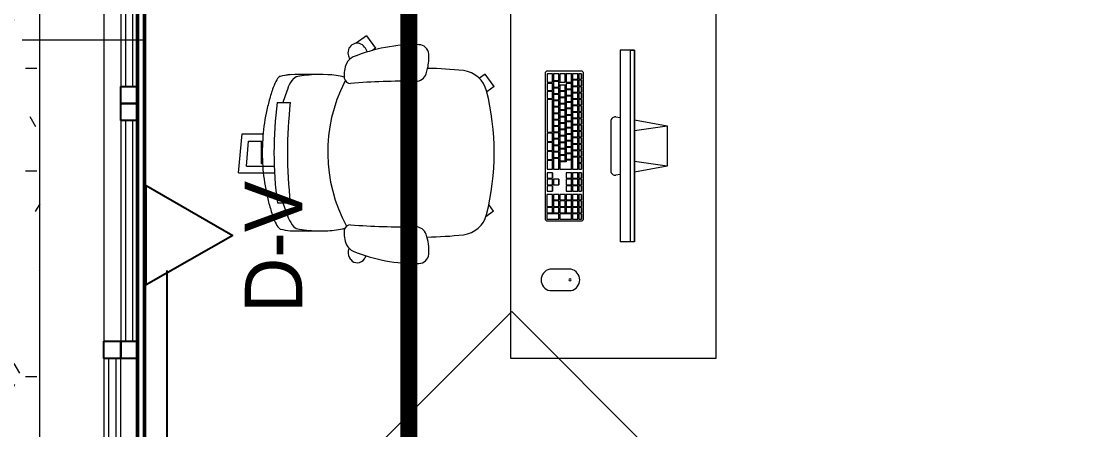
# Model space of a CAD drawing. Header units: millimetres. Extents: x -9358 to 257996, y -67499 to 9117.
# Drawn here: x 33756 to 36928, y -3205 to -1995 of the extents above; entities that cross this region are included whole.
import ezdxf

# ---------------------------------------------------------------- set-up
doc = ezdxf.new("R2010")
doc.units = ezdxf.units.MM
doc.header["$LTSCALE"] = 1000
for name, color, linetype, lineweight in [('A-FRN', 8, 'Continuous', 9), ('A-GEN-MOD', 8, 'Continuous', 9), ('A-TYP-WAL', 8, 'Continuous', 0), ('A-TYP-WIN', 8, 'Continuous', 0), ('A-WAL-CMU', 8, 'Continuous', 50), ('A-WAL-LOW-20', 8, 'Continuous', 18), ('A-WAL-PAT-1', 8, 'Continuous', 9), ('A-WIN', 8, 'Continuous', 9), ('A-WIN-1', 8, 'Continuous', 25), ('A-WIN-2', 8, 'Continuous', 18)]:
    doc.layers.add(name, color=color, linetype=linetype, lineweight=lineweight)
for name, color, linetype in [('CCTV', 4, 'Continuous'), ('DATANET', 4, 'Continuous'), ('F POINT AGN', 7, 'Continuous'), ('Route - rack1', 7, 'Continuous')]:
    doc.layers.add(name, color=color, linetype=linetype)

# ---------------------------------------------------------------- blocks, each defined once
blk = doc.blocks.new('Wall Tag - 1_2_-62628-01-Ground Floor Plan')
at = {"layer": 'A-TYP-WAL'}
for p, q in [((-5, 0), (0, 5)), ((0, 5), (5, 0)), ((-5, 0), (0, -5)), ((0, -5), (5, 0))]:
    blk.add_line(p, q, dxfattribs=at)
blk = doc.blocks.new('D-V')
at = {"color": 3}
blk.add_lwpolyline([(1.2, 256.5), (146.9, 0), (-146.9, 0), (1.2, 256.5)], dxfattribs=at)
at = {"layer": 'CCTV', "color": 2}
blk.add_attdef('D-V', (-225.1, 246.5), '', height=170, dxfattribs=at)
blk = doc.blocks.new('Task chair 9554N35 - Task chair 9554N35-733048-01-Ground Floor Furniture Plan')
at = {"layer": 'A-FRN'}
for p, q in [((-59.9, 447.8), (56.2, 437.7)), ((-59.9, 447.8), (-59.9, 341.6)), ((-40.1, 424.9), (-40.1, 342.5)), ((-40.1, 424.9), (34.3, 418.4)), ((34.3, 418.4), (34.3, 377)), ((56.2, 437.7), (56.2, 375.4)), ((-33.2, 380), (34.3, 380)), ((-33.2, 377), (-33.2, 380)), ((-148.6, 333.2), (-148.6, 294.8)), ((148.6, 333.5), (148.6, 294.8)), ((208.7, 134.6), (213.5, 132.2)), ((346.3, 69.3), (324.3, 99.6)), ((346.3, 69.3), (309.5, 42.5)), ((309.5, 42.5), (303.3, 51.1)), ((-172.9, -306.8), (-189.9, -284.3)), ((196.3, -309), (233.1, -282.3)), ((233.1, -282.3), (220.5, -265)), ((-172.9, -306.8), (-153.2, -293.1)), ((196.3, -309), (180.3, -287))]:
    blk.add_line(p, q, dxfattribs=at)
for centre, radius, start, end in [((1, -773.4), 1116.7, 82.4068, 97.6988), ((1424.9, 239.6), 1657.1, 178.0847, 181.9153), ((-202, 267.3), 24.7, 131.8566, 178.735), ((18.2, -231.9), 573.4, 106.914, 111.6297), ((0, -988.3), 1291.7, 83.3947, 96.6053), ((-18.2, -231.9), 573.4, 68.3703, 73.086), ((202, 267.3), 24.7, 1.265, 48.1434), ((-1424.9, 239.6), 1657.1, 358.0847, 1.9153), ((192.1, 200.6), 424.1, 170.8754, 178.7196), ((-192.1, 200.6), 424.1, 1.2804, 9.1246), ((-5.9, 191.7), 225.5, 181.9153, 194.9895), ((1.2, -277.4), 461.4, 63.2725, 118.3184), ((5.9, 191.7), 225.5, 345.5179, 358.0847), ((-257.7, 94.4), 37, 114.5757, 157.5185), ((-239, 54.3), 81.3, 83.0715, 114.7933), ((-231.5, 117.1), 18, 357.6261, 82.7084), ((223.3, 117.1), 18, 97.2916, 182.3739), ((230.8, 54.3), 81.3, 65.2067, 96.9285), ((249.5, 94.4), 37, 22.4815, 65.4243), ((157.4, -76.4), 485.9, 157.6228, 181.0987), ((-301, 96.7), 25.2, 129.5798, 236.5879), ((-296.1, 90.9), 32.8, 82.4202, 129.5798), ((-304.4, 28.7), 95.5, 76.8701, 82.4202), ((1706.6, -39.8), 1926.5, 175.3495, 181.0799), ((-1714.8, -39.8), 1926.5, 358.9201, 4.6505), ((351.4, -138.5), 268.8, 102.9497, 106.1735), ((-165.6, -76.4), 485.9, 358.9013, 22.3772), ((297.3, 97.1), 27.1, 305.0503, 102.9497), ((-270.6, 142.7), 80.3, 236.5879, 244.0605), ((266.7, 140.7), 80.4, 293.4562, 305.0503), ((-298.4, -85.1), 30, 181.1693, 265.615), ((-253.5, -75.2), 34, 289.5716, 358.4217), ((245.3, -75.2), 34, 181.5783, 250.4284), ((290.2, -85.1), 30, 274.385, 358.8307), ((-289.7, 26.9), 142.3, 265.5931, 289.5716), ((875.8, -92.8), 1126, 180.8613, 186.3586), ((281.6, 26.9), 142.3, 250.4284, 257.1593), ((-875.8, -92.8), 1126, 353.6414, 359.0315), ((281.6, 26.9), 142.3, 257.1593, 274.4069), ((-163.7, -208.7), 80, 186.3586, 256.0584), ((163.7, -208.7), 80, 283.9417, 353.6414), ((0, 450.7), 759.4, 256.0584, 283.9417)]:
    blk.add_arc(centre, radius, start, end, dxfattribs=at)
for centre, major_axis, ratio, start_param, end_param in [((2833.6, 1083.6), (3058.7, 867.3), 0.246692, 3.007939, 3.042807), ((-182.4, 335.9), (44.1, 13.7), 0.260293, 1.734544, 2.951577), ((182.6, 337.1), (-43.9, 14.1), 0.248418, 3.3294, 4.551375), ((-2839.6, 1069.5), (-3064.8, 850.5), 0.246639, 3.238935, 3.272795), ((-2833.6, 1083.6), (-3058.7, 867.3), 0.246692, 3.240378, 3.275247), ((-178.1, 286.4), (48, 16.7), 0.376203, 1.755174, 2.42563), ((178.1, 286.7), (-48.1, 16.1), 0.383717, 3.814978, 4.524085)]:
    blk.add_ellipse(centre, major_axis=major_axis, ratio=ratio, start_param=start_param, end_param=end_param, dxfattribs=at)
blk.add_open_spline([(193.1, 345.6), (180.8, 349.8), (155.9, 357.6), (104.9, 369.7), (39.6, 378.5), (-39.7, 378.4), (-105, 369.4), (-155.9, 357.1), (-180.8, 349.3), (-193.1, 344.9)], degree=3, knots=[0, 0, 0, 0, 0.1, 0.2, 0.4, 0.6, 0.8, 0.9, 1, 1, 1, 1], dxfattribs=at)
blk = doc.blocks.new('2_Seat_computer_desk_11571 - 2_Seat_computer_desk_11571-749485-01-Ground Floor Furniture Plan')
at = {"layer": 'A-FRN'}
for p, q in [((552, 92.9), (570.4, 189.7)), ((570.4, 189.7), (689.3, 189.7)), ((583.7, 92.9), (570.4, 189.7)), ((689.3, 189.7), (676, 92.9)), ((689.3, 189.7), (707.7, 92.9)), ((345.4, 92.9), (345.4, 49.7)), ((914.3, 92.9), (345.4, 92.9)), ((345.4, 81.2), (345.4, 92.9)), ((345.4, 92.9), (914.3, 92.9)), ((914.3, 81.2), (345.4, 81.2)), ((914.3, 92.9), (914.3, 49.7)), ((914.3, 92.9), (914.3, 81.2)), ((345.4, 49.7), (914.3, 49.7)), ((543.6, 37.6), (545.7, 49.7)), ((714, 49.7), (716.1, 37.6)), ((556.1, 22.7), (703.6, 22.7)), ((416, -64.4), (432, -64.4)), ((416, -64.4), (416, -64.6)), ((432, -64.6), (416, -64.6)), ((416, -64.6), (416, -72.6)), ((416, -72.6), (432, -72.6)), ((416, -74.6), (432, -74.6)), ((416, -74.6), (416, -74.9)), ((432, -74.9), (416, -74.9)), ((416, -74.9), (416, -90.8)), ((416, -90.8), (432, -90.8)), ((416, -93.3), (441, -93.3)), ((416, -93.3), (416, -93.5)), ((441, -93.5), (416, -93.5)), ((416, -93.5), (416, -109.5)), ((432, -64.4), (432, -64.6)), ((432, -72.6), (432, -64.6)), ((432, -74.6), (432, -74.9)), ((432, -90.8), (432, -74.9)), ((435, -64.4), (451, -64.4)), ((435, -64.4), (435, -64.6)), ((451, -64.6), (435, -64.6)), ((435, -64.6), (435, -72.6)), ((435, -72.6), (451, -72.6)), ((435, -74.6), (451, -74.6)), ((435, -74.6), (435, -74.9)), ((451, -74.9), (435, -74.9)), ((435, -74.9), (435, -90.8)), ((435, -90.8), (451, -90.8)), ((441, -93.3), (441, -93.5)), ((441, -109.5), (441, -93.5)), ((444, -93.3), (460, -93.3)), ((444, -93.3), (444, -93.5)), ((460, -93.5), (444, -93.5)), ((444, -93.5), (444, -109.5)), ((451, -64.4), (451, -64.6)), ((451, -72.6), (451, -64.6)), ((451, -74.6), (451, -74.9)), ((451, -90.8), (451, -74.9)), ((454, -64.4), (470, -64.4)), ((454, -64.4), (454, -64.6)), ((470, -64.6), (454, -64.6)), ((454, -64.6), (454, -72.6)), ((454, -72.6), (470, -72.6)), ((454, -74.6), (470, -74.6)), ((454, -74.6), (454, -74.9)), ((470, -74.9), (454, -74.9)), ((454, -74.9), (454, -90.8)), ((454, -90.8), (470, -90.8)), ((460, -93.3), (460, -93.5)), ((460, -109.5), (460, -93.5)), ((463, -93.3), (479, -93.3)), ((463, -93.3), (463, -93.5)), ((479, -93.5), (463, -93.5)), ((463, -93.5), (463, -109.5)), ((470, -64.4), (470, -64.6)), ((470, -72.6), (470, -64.6)), ((470, -74.6), (470, -74.9)), ((470, -90.8), (470, -74.9)), ((473, -64.4), (489, -64.4)), ((473, -64.4), (473, -64.6)), ((489, -64.6), (473, -64.6)), ((473, -64.6), (473, -72.6)), ((473, -72.6), (489, -72.6)), ((473, -74.6), (489, -74.6)), ((473, -74.6), (473, -74.9)), ((489, -74.9), (473, -74.9)), ((473, -74.9), (473, -90.8)), ((473, -90.8), (489, -90.8)), ((479, -93.3), (479, -93.5)), ((479, -109.5), (479, -93.5)), ((482, -93.3), (498, -93.3)), ((482, -93.3), (482, -93.5)), ((498, -93.5), (482, -93.5)), ((482, -93.5), (482, -109.5)), ((489, -64.4), (489, -64.6)), ((489, -72.6), (489, -64.6)), ((489, -74.6), (489, -74.9)), ((489, -90.8), (489, -74.9)), ((492, -64.4), (508, -64.4)), ((492, -64.4), (492, -64.6)), ((508, -64.6), (492, -64.6)), ((492, -64.6), (492, -72.6)), ((492, -72.6), (508, -72.6)), ((492, -74.6), (508, -74.6)), ((492, -74.6), (492, -74.9)), ((508, -74.9), (492, -74.9)), ((492, -74.9), (492, -90.8)), ((492, -90.8), (508, -90.8)), ((498, -93.3), (498, -93.5)), ((498, -109.5), (498, -93.5)), ((501, -93.3), (517, -93.3)), ((501, -93.3), (501, -93.5)), ((517, -93.5), (501, -93.5)), ((501, -93.5), (501, -109.5)), ((508, -64.4), (508, -64.6)), ((508, -72.6), (508, -64.6)), ((508, -74.6), (508, -74.9)), ((508, -90.8), (508, -74.9)), ((511, -64.4), (527, -64.4)), ((511, -64.4), (511, -64.6)), ((527, -64.6), (511, -64.6)), ((511, -64.6), (511, -72.6)), ((511, -72.6), (527, -72.6)), ((511, -74.6), (527, -74.6)), ((511, -74.6), (511, -74.9)), ((527, -74.9), (511, -74.9)), ((511, -74.9), (511, -90.8)), ((511, -90.8), (527, -90.8)), ((517, -93.3), (517, -93.5)), ((517, -109.5), (517, -93.5)), ((520, -93.3), (536, -93.3)), ((520, -93.3), (520, -93.5)), ((536, -93.5), (520, -93.5)), ((520, -93.5), (520, -109.5)), ((527, -64.4), (527, -64.6)), ((527, -72.6), (527, -64.6)), ((527, -74.6), (527, -74.9)), ((527, -90.8), (527, -74.9)), ((530, -64.4), (546, -64.4)), ((530, -64.4), (530, -64.6)), ((546, -64.6), (530, -64.6)), ((530, -64.6), (530, -72.6)), ((530, -72.6), (546, -72.6)), ((530, -74.6), (546, -74.6)), ((530, -74.6), (530, -74.9)), ((546, -74.9), (530, -74.9)), ((530, -74.9), (530, -90.8)), ((530, -90.8), (546, -90.8)), ((536, -93.3), (536, -93.5)), ((536, -109.5), (536, -93.5)), ((539, -93.3), (555, -93.3)), ((539, -93.3), (539, -93.5)), ((555, -93.5), (539, -93.5)), ((539, -93.5), (539, -109.5)), ((546, -64.4), (546, -64.6)), ((546, -72.6), (546, -64.6)), ((546, -74.6), (546, -74.9)), ((546, -90.8), (546, -74.9)), ((549, -64.4), (565, -64.4)), ((549, -64.4), (549, -64.6)), ((565, -64.6), (549, -64.6)), ((549, -64.6), (549, -72.6)), ((549, -72.6), (565, -72.6)), ((549, -74.6), (565, -74.6)), ((549, -74.6), (549, -74.9)), ((565, -74.9), (549, -74.9)), ((549, -74.9), (549, -90.8)), ((549, -90.8), (565, -90.8)), ((555, -93.3), (555, -93.5)), ((555, -109.5), (555, -93.5)), ((558, -93.3), (574, -93.3)), ((558, -93.3), (558, -93.5)), ((574, -93.5), (558, -93.5)), ((558, -93.5), (558, -109.5)), ((565, -64.4), (565, -64.6)), ((565, -72.6), (565, -64.6)), ((565, -74.6), (565, -74.9)), ((565, -90.8), (565, -74.9)), ((568, -64.4), (584, -64.4)), ((568, -64.4), (568, -64.6)), ((584, -64.6), (568, -64.6)), ((568, -64.6), (568, -72.6)), ((568, -72.6), (584, -72.6)), ((568, -74.6), (584, -74.6)), ((568, -74.6), (568, -74.9)), ((584, -74.9), (568, -74.9)), ((568, -74.9), (568, -90.8)), ((568, -90.8), (584, -90.8)), ((574, -93.3), (574, -93.5)), ((574, -109.5), (574, -93.5)), ((577, -93.3), (593, -93.3)), ((577, -93.3), (577, -93.5)), ((593, -93.5), (577, -93.5)), ((577, -93.5), (577, -109.5)), ((584, -64.4), (584, -64.6)), ((584, -72.6), (584, -64.6)), ((584, -74.6), (584, -74.9)), ((584, -90.8), (584, -74.9)), ((587, -64.4), (603, -64.4)), ((587, -64.4), (587, -64.6)), ((603, -64.6), (587, -64.6)), ((587, -64.6), (587, -72.6)), ((587, -72.6), (603, -72.6)), ((587, -74.6), (603, -74.6)), ((587, -74.6), (587, -74.9)), ((603, -74.9), (587, -74.9)), ((587, -74.9), (587, -90.8)), ((587, -90.8), (603, -90.8)), ((593, -93.3), (593, -93.5)), ((593, -109.5), (593, -93.5)), ((596, -93.3), (612, -93.3)), ((596, -93.3), (596, -93.5)), ((612, -93.5), (596, -93.5)), ((596, -93.5), (596, -109.5)), ((603, -64.4), (603, -64.6)), ((603, -72.6), (603, -64.6)), ((603, -74.6), (603, -74.9)), ((603, -90.8), (603, -74.9)), ((606, -64.4), (622, -64.4)), ((606, -64.4), (606, -64.6)), ((622, -64.6), (606, -64.6)), ((606, -64.6), (606, -72.6)), ((606, -72.6), (622, -72.6)), ((606, -74.6), (622, -74.6)), ((606, -74.6), (606, -74.9)), ((622, -74.9), (606, -74.9)), ((606, -74.9), (606, -90.8)), ((606, -90.8), (622, -90.8)), ((612, -93.3), (612, -93.5)), ((612, -109.5), (612, -93.5)), ((615, -93.3), (631, -93.3)), ((615, -93.3), (615, -93.5)), ((631, -93.5), (615, -93.5)), ((615, -93.5), (615, -109.5)), ((622, -64.4), (622, -64.6)), ((622, -72.6), (622, -64.6)), ((622, -74.6), (622, -74.9)), ((622, -90.8), (622, -74.9)), ((625, -64.4), (641, -64.4)), ((625, -64.4), (625, -64.6)), ((641, -64.6), (625, -64.6)), ((625, -64.6), (625, -72.6)), ((625, -72.6), (641, -72.6)), ((625, -74.6), (641, -74.6)), ((625, -74.6), (625, -74.9)), ((641, -74.9), (625, -74.9)), ((625, -74.9), (625, -90.8)), ((625, -90.8), (641, -90.8)), ((631, -93.3), (631, -93.5)), ((631, -109.5), (631, -93.5)), ((634, -93.3), (650, -93.3)), ((634, -93.3), (634, -93.5)), ((650, -93.5), (634, -93.5)), ((634, -93.5), (634, -109.5)), ((641, -64.4), (641, -64.6)), ((641, -72.6), (641, -64.6)), ((641, -74.6), (641, -74.9)), ((641, -90.8), (641, -74.9)), ((644, -64.4), (660, -64.4)), ((644, -64.4), (644, -64.6)), ((660, -64.6), (644, -64.6)), ((644, -64.6), (644, -72.6)), ((644, -72.6), (660, -72.6)), ((644, -74.6), (660, -74.6)), ((644, -74.6), (644, -74.9)), ((660, -74.9), (644, -74.9)), ((644, -74.9), (644, -90.8)), ((644, -90.8), (660, -90.8)), ((650, -93.3), (650, -93.5)), ((650, -109.5), (650, -93.5)), ((653, -93.3), (669, -93.3)), ((653, -93.3), (653, -93.5)), ((669, -93.5), (653, -93.5)), ((653, -93.5), (653, -109.5)), ((660, -64.4), (660, -64.6)), ((660, -72.6), (660, -64.6)), ((660, -74.6), (660, -74.9)), ((660, -90.8), (660, -74.9)), ((663, -64.4), (679, -64.4)), ((663, -64.4), (663, -64.6)), ((679, -64.6), (663, -64.6)), ((663, -64.6), (663, -72.6)), ((663, -72.6), (679, -72.6)), ((663, -74.6), (698, -74.6)), ((663, -74.6), (663, -74.9)), ((698, -74.9), (663, -74.9)), ((663, -74.9), (663, -91.1)), ((663, -91.1), (698, -91.1)), ((669, -93.3), (669, -93.5)), ((669, -109.5), (669, -93.5)), ((672, -93.3), (698, -93.3)), ((672, -93.3), (672, -93.5)), ((698, -93.5), (672, -93.5)), ((672, -93.5), (672, -109.5)), ((679, -64.4), (679, -64.6)), ((679, -72.6), (679, -64.6)), ((682, -64.4), (698, -64.4)), ((682, -64.4), (682, -64.6)), ((698, -64.6), (682, -64.6)), ((682, -64.6), (682, -72.6)), ((682, -72.6), (698, -72.6)), ((698, -64.4), (698, -64.6)), ((698, -72.6), (698, -64.6)), ((698, -74.6), (698, -74.9)), ((698, -91.1), (698, -74.9)), ((698, -93.3), (698, -93.5)), ((698, -128.4), (698, -93.5)), ((709.5, -64.4), (725.5, -64.4)), ((709.5, -64.4), (709.5, -64.6)), ((725.5, -64.6), (709.5, -64.6)), ((709.5, -64.6), (709.5, -72.6)), ((709.5, -72.6), (725.5, -72.6)), ((709.5, -74.6), (725.5, -74.6)), ((709.5, -74.6), (709.5, -74.9)), ((725.5, -74.9), (709.5, -74.9)), ((709.5, -74.9), (709.5, -91.1)), ((709.5, -91.1), (725.5, -91.1)), ((709.5, -93.3), (725.5, -93.3)), ((709.5, -93.5), (709.5, -93.3)), ((709.5, -93.5), (709.5, -109.5)), ((725.5, -93.5), (709.5, -93.5)), ((725.5, -64.4), (725.5, -64.6)), ((725.5, -72.6), (725.5, -64.6)), ((725.5, -74.6), (725.5, -74.9)), ((725.5, -91.1), (725.5, -74.9)), ((725.5, -93.3), (725.5, -93.5)), ((725.5, -109.5), (725.5, -93.5)), ((728.5, -64.4), (744.5, -64.4)), ((728.5, -64.4), (728.5, -64.6)), ((744.5, -64.6), (728.5, -64.6)), ((728.5, -64.6), (728.5, -72.6)), ((728.5, -72.6), (744.5, -72.6)), ((728.5, -74.6), (744.5, -74.6)), ((728.5, -74.6), (728.5, -74.9)), ((744.5, -74.9), (728.5, -74.9)), ((728.5, -74.9), (728.5, -91.1)), ((728.5, -91.1), (744.5, -91.1)), ((728.5, -93.3), (744.5, -93.3)), ((728.5, -93.5), (728.5, -93.3)), ((728.5, -93.5), (728.5, -109.5)), ((744.5, -93.5), (728.5, -93.5)), ((744.5, -64.4), (744.5, -64.6)), ((744.5, -72.6), (744.5, -64.6)), ((744.5, -74.6), (744.5, -74.9)), ((744.5, -91.1), (744.5, -74.9)), ((744.5, -93.3), (744.5, -93.5)), ((744.5, -109.5), (744.5, -93.5)), ((747.5, -64.4), (763.5, -64.4)), ((747.5, -64.4), (747.5, -64.6)), ((763.5, -64.6), (747.5, -64.6)), ((747.5, -64.6), (747.5, -72.6)), ((747.5, -72.6), (763.5, -72.6)), ((747.5, -74.6), (763.5, -74.6)), ((747.5, -74.6), (747.5, -74.9)), ((763.5, -74.9), (747.5, -74.9)), ((747.5, -74.9), (747.5, -91.1)), ((747.5, -91.1), (763.5, -91.1)), ((747.5, -93.3), (763.5, -93.3)), ((747.5, -93.3), (747.5, -93.5)), ((763.5, -93.5), (747.5, -93.5)), ((747.5, -93.5), (747.5, -109.5)), ((763.5, -64.4), (763.5, -64.6)), ((763.5, -72.6), (763.5, -64.6)), ((763.5, -74.6), (763.5, -74.9)), ((763.5, -91.1), (763.5, -74.9)), ((763.5, -93.5), (763.5, -93.3)), ((763.5, -109.5), (763.5, -93.5)), ((773.8, -64.4), (789.8, -64.4)), ((773.8, -64.4), (773.8, -64.6)), ((789.8, -64.6), (773.8, -64.6)), ((773.8, -64.6), (773.8, -72.6)), ((773.8, -72.6), (789.8, -72.6)), ((773.8, -74.6), (789.8, -74.6)), ((773.8, -74.6), (773.8, -74.9)), ((789.8, -74.9), (773.8, -74.9)), ((773.8, -74.9), (773.8, -91.1)), ((773.8, -91.1), (789.8, -91.1)), ((773.8, -93.3), (789.8, -93.3)), ((773.8, -93.3), (773.8, -93.5)), ((789.8, -93.5), (773.8, -93.5)), ((773.8, -93.5), (773.8, -109.8)), ((789.8, -64.4), (789.8, -64.6)), ((789.8, -72.6), (789.8, -64.6)), ((789.8, -74.6), (789.8, -74.9)), ((789.8, -91.1), (789.8, -74.9)), ((789.8, -93.3), (789.8, -93.5)), ((789.8, -109.8), (789.8, -93.5)), ((792.8, -64.4), (808.8, -64.4)), ((792.8, -64.4), (792.8, -64.6)), ((808.8, -64.6), (792.8, -64.6)), ((792.8, -64.6), (792.8, -72.6)), ((792.8, -72.6), (808.8, -72.6)), ((792.8, -74.6), (808.8, -74.6)), ((792.8, -74.6), (792.8, -74.9)), ((808.8, -74.9), (792.8, -74.9)), ((792.8, -74.9), (792.8, -91.1)), ((792.8, -91.1), (808.8, -91.1)), ((792.8, -93.3), (808.8, -93.3)), ((792.8, -93.3), (792.8, -93.5)), ((808.8, -93.5), (792.8, -93.5)), ((792.8, -93.5), (792.8, -109.8)), ((808.8, -64.4), (808.8, -64.6)), ((808.8, -72.6), (808.8, -64.6)), ((808.8, -74.6), (808.8, -74.9)), ((808.8, -91.1), (808.8, -74.9)), ((808.8, -93.3), (808.8, -93.5)), ((808.8, -109.8), (808.8, -93.5)), ((811.8, -64.4), (827.8, -64.4)), ((811.8, -64.4), (811.8, -64.6)), ((827.8, -64.6), (811.8, -64.6)), ((811.8, -64.6), (811.8, -72.6)), ((811.8, -72.6), (827.8, -72.6)), ((811.8, -74.6), (827.8, -74.6)), ((811.8, -74.6), (811.8, -74.9)), ((827.8, -74.9), (811.8, -74.9)), ((811.8, -74.9), (811.8, -91.1)), ((811.8, -91.1), (827.8, -91.1)), ((811.8, -93.3), (827.8, -93.3)), ((811.8, -93.3), (811.8, -93.5)), ((827.8, -93.5), (811.8, -93.5)), ((811.8, -93.5), (811.8, -109.8)), ((827.8, -64.4), (827.8, -64.6)), ((827.8, -72.6), (827.8, -64.6)), ((827.8, -74.6), (827.8, -74.9)), ((827.8, -91.1), (827.8, -74.9)), ((827.8, -93.3), (827.8, -93.5)), ((827.8, -109.8), (827.8, -93.5)), ((830.8, -64.4), (846.8, -64.4)), ((830.8, -64.4), (830.8, -64.6)), ((846.8, -64.6), (830.8, -64.6)), ((830.8, -64.6), (830.8, -72.6)), ((830.8, -72.6), (846.8, -72.6)), ((830.8, -74.6), (846.8, -74.6)), ((830.8, -74.6), (830.8, -74.9)), ((846.8, -74.9), (830.8, -74.9)), ((830.8, -74.9), (830.8, -91.1)), ((830.8, -91.1), (846.8, -91.1)), ((830.8, -93.3), (846.8, -93.3)), ((830.8, -93.3), (830.8, -93.5)), ((846.8, -93.5), (830.8, -93.5)), ((830.8, -93.5), (830.8, -128.7)), ((846.8, -64.4), (846.8, -64.6)), ((846.8, -72.6), (846.8, -64.6)), ((846.8, -74.6), (846.8, -74.9)), ((846.8, -91.1), (846.8, -74.9)), ((846.8, -93.3), (846.8, -93.5)), ((846.8, -128.7), (846.8, -93.5)), ((416, -109.5), (441, -109.5)), ((416, -112.2), (441, -112.2)), ((416, -112.2), (416, -112.5)), ((441, -112.5), (416, -112.5)), ((416, -112.5), (416, -128.4)), ((441, -112.2), (441, -112.5)), ((441, -128.4), (441, -112.5)), ((444, -109.5), (460, -109.5)), ((449, -112.2), (465, -112.2)), ((449, -112.2), (449, -112.5)), ((465, -112.5), (449, -112.5)), ((449, -112.5), (449, -128.4)), ((463, -109.5), (479, -109.5)), ((465, -112.2), (465, -112.5)), ((465, -128.4), (465, -112.5)), ((468, -112.2), (484, -112.2)), ((468, -112.2), (468, -112.5)), ((484, -112.5), (468, -112.5)), ((468, -112.5), (468, -128.4)), ((482, -109.5), (498, -109.5)), ((484, -112.2), (484, -112.5)), ((484, -128.4), (484, -112.5)), ((487, -112.2), (503, -112.2)), ((487, -112.2), (487, -112.5)), ((503, -112.5), (487, -112.5)), ((487, -112.5), (487, -128.4)), ((501, -109.5), (517, -109.5)), ((503, -112.2), (503, -112.5)), ((503, -128.4), (503, -112.5)), ((506, -112.2), (522, -112.2)), ((506, -112.2), (506, -112.5)), ((522, -112.5), (506, -112.5)), ((506, -112.5), (506, -128.4)), ((520, -109.5), (536, -109.5)), ((522, -112.2), (522, -112.5)), ((522, -128.4), (522, -112.5)), ((525, -112.2), (541, -112.2)), ((525, -112.2), (525, -112.5)), ((541, -112.5), (525, -112.5)), ((525, -112.5), (525, -128.4)), ((539, -109.5), (555, -109.5)), ((541, -112.2), (541, -112.5)), ((541, -128.4), (541, -112.5)), ((544, -112.2), (560, -112.2)), ((544, -112.2), (544, -112.5)), ((560, -112.5), (544, -112.5)), ((544, -112.5), (544, -128.4)), ((558, -109.5), (574, -109.5)), ((560, -112.2), (560, -112.5)), ((560, -128.4), (560, -112.5)), ((563, -112.2), (579, -112.2)), ((563, -112.2), (563, -112.5)), ((579, -112.5), (563, -112.5)), ((563, -112.5), (563, -128.4)), ((577, -109.5), (593, -109.5)), ((579, -112.2), (579, -112.5)), ((579, -128.4), (579, -112.5)), ((582, -112.2), (598, -112.2)), ((582, -112.2), (582, -112.5)), ((598, -112.5), (582, -112.5)), ((582, -112.5), (582, -128.4)), ((596, -109.5), (612, -109.5)), ((598, -112.2), (598, -112.5)), ((598, -128.4), (598, -112.5)), ((601, -112.2), (617, -112.2)), ((601, -112.2), (601, -112.5)), ((617, -112.5), (601, -112.5)), ((601, -112.5), (601, -128.4)), ((615, -109.5), (631, -109.5)), ((617, -112.2), (617, -112.5)), ((617, -128.4), (617, -112.5)), ((620, -112.2), (636, -112.2)), ((620, -112.2), (620, -112.5)), ((636, -112.5), (620, -112.5)), ((620, -112.5), (620, -128.4)), ((634, -109.5), (650, -109.5)), ((636, -112.2), (636, -112.5)), ((636, -128.4), (636, -112.5)), ((639, -112.2), (655, -112.2)), ((639, -112.2), (639, -112.5)), ((655, -112.5), (639, -112.5)), ((639, -112.5), (639, -128.4)), ((653, -109.5), (669, -109.5)), ((655, -112.2), (655, -112.5)), ((655, -128.4), (655, -112.5)), ((658, -112.2), (674, -112.2)), ((658, -112.2), (658, -112.5)), ((674, -112.5), (658, -112.5)), ((658, -112.5), (658, -128.4)), ((672, -109.5), (677, -109.5)), ((674, -112.2), (674, -112.5)), ((674, -128.4), (674, -112.5)), ((677, -109.5), (677, -128.4)), ((709.5, -109.5), (725.5, -109.5)), ((728.5, -109.5), (744.5, -109.5)), ((747.5, -109.5), (763.5, -109.5)), ((773.8, -109.8), (789.8, -109.8)), ((773.8, -112.2), (789.8, -112.2)), ((773.8, -112.2), (773.8, -112.5)), ((789.8, -112.5), (773.8, -112.5)), ((773.8, -112.5), (773.8, -128.7)), ((789.8, -112.2), (789.8, -112.5)), ((789.8, -128.7), (789.8, -112.5)), ((792.8, -109.8), (808.8, -109.8)), ((792.8, -112.2), (808.8, -112.2)), ((792.8, -112.2), (792.8, -112.5)), ((808.8, -112.5), (792.8, -112.5)), ((792.8, -112.5), (792.8, -128.7)), ((808.8, -112.2), (808.8, -112.5)), ((808.8, -128.7), (808.8, -112.5)), ((811.8, -109.8), (827.8, -109.8)), ((811.8, -112.2), (827.8, -112.2)), ((811.8, -112.2), (811.8, -112.5)), ((827.8, -112.5), (811.8, -112.5)), ((811.8, -112.5), (811.8, -128.7)), ((827.8, -112.2), (827.8, -112.5)), ((827.8, -128.7), (827.8, -112.5)), ((416, -128.4), (441, -128.4)), ((416, -131.1), (436, -131.1)), ((416, -131.1), (416, -131.4)), ((436, -131.4), (416, -131.4)), ((416, -131.4), (416, -147.3)), ((416, -147.3), (436, -147.3)), ((416, -150), (441, -150)), ((416, -150), (416, -150.3)), ((441, -150.3), (416, -150.3)), ((416, -150.3), (416, -166.2)), ((436, -131.1), (436, -131.4)), ((436, -147.3), (436, -131.4)), ((439, -131.1), (455, -131.1)), ((439, -131.1), (439, -131.4)), ((455, -131.4), (439, -131.4)), ((439, -131.4), (439, -147.3)), ((439, -147.3), (455, -147.3)), ((441, -150), (441, -150.3)), ((441, -166.2), (441, -150.3)), ((444, -150), (465, -150)), ((444, -150), (444, -150.3)), ((465, -150.3), (444, -150.3)), ((444, -150.3), (444, -166.2)), ((449, -128.4), (465, -128.4)), ((455, -131.1), (455, -131.4)), ((455, -147.3), (455, -131.4)), ((458, -131.1), (474, -131.1)), ((458, -131.1), (458, -131.4)), ((474, -131.4), (458, -131.4)), ((458, -131.4), (458, -147.3)), ((458, -147.3), (474, -147.3)), ((465, -150), (465, -150.3)), ((465, -166.2), (465, -150.3)), ((468, -128.4), (484, -128.4)), ((468, -150), (489, -150)), ((468, -150), (468, -150.3)), ((489, -150.3), (468, -150.3)), ((468, -150.3), (468, -166.2)), ((474, -131.1), (474, -131.4)), ((474, -147.3), (474, -131.4)), ((477, -131.1), (493, -131.1)), ((477, -131.1), (477, -131.4)), ((493, -131.4), (477, -131.4)), ((477, -131.4), (477, -147.3)), ((477, -147.3), (493, -147.3)), ((487, -128.4), (503, -128.4)), ((489, -150), (489, -150.3)), ((489, -166.2), (489, -150.3)), ((492, -150), (589, -150)), ((492, -150), (492, -150.3)), ((589, -150.3), (492, -150.3)), ((492, -150.3), (492, -166.2)), ((493, -131.1), (493, -131.4)), ((493, -147.3), (493, -131.4)), ((496, -131.1), (512, -131.1)), ((496, -131.1), (496, -131.4)), ((512, -131.4), (496, -131.4)), ((496, -131.4), (496, -147.3)), ((496, -147.3), (512, -147.3)), ((506, -128.4), (522, -128.4)), ((512, -131.1), (512, -131.4)), ((512, -147.3), (512, -131.4)), ((515, -131.1), (531, -131.1)), ((515, -131.1), (515, -131.4)), ((531, -131.4), (515, -131.4)), ((515, -131.4), (515, -147.3)), ((515, -147.3), (531, -147.3)), ((525, -128.4), (541, -128.4)), ((531, -131.1), (531, -131.4)), ((531, -147.3), (531, -131.4)), ((534, -131.1), (550, -131.1)), ((534, -131.1), (534, -131.4)), ((550, -131.4), (534, -131.4)), ((534, -131.4), (534, -147.3)), ((534, -147.3), (550, -147.3)), ((544, -128.4), (560, -128.4)), ((550, -131.1), (550, -131.4)), ((550, -147.3), (550, -131.4)), ((553, -131.1), (569, -131.1)), ((553, -131.1), (553, -131.4)), ((569, -131.4), (553, -131.4)), ((553, -131.4), (553, -147.3)), ((553, -147.3), (569, -147.3)), ((563, -128.4), (579, -128.4)), ((569, -131.1), (569, -131.4)), ((569, -147.3), (569, -131.4)), ((572, -131.1), (588, -131.1)), ((572, -131.1), (572, -131.4)), ((588, -131.4), (572, -131.4)), ((572, -131.4), (572, -147.3)), ((572, -147.3), (588, -147.3)), ((582, -128.4), (598, -128.4)), ((588, -131.1), (588, -131.4)), ((588, -147.3), (588, -131.4)), ((589, -150), (589, -150.3)), ((589, -166.2), (589, -150.3)), ((591, -131.1), (607, -131.1)), ((591, -131.1), (591, -131.4)), ((607, -131.4), (591, -131.4)), ((591, -131.4), (591, -147.3)), ((591, -147.3), (607, -147.3)), ((592, -150), (616, -150)), ((592, -150), (592, -150.3)), ((616, -150.3), (592, -150.3)), ((592, -150.3), (592, -166.2)), ((601, -128.4), (617, -128.4)), ((607, -131.1), (607, -131.4)), ((607, -147.3), (607, -131.4)), ((610, -131.1), (626, -131.1)), ((610, -131.1), (610, -131.4)), ((626, -131.4), (610, -131.4)), ((610, -131.4), (610, -147.3)), ((610, -147.3), (626, -147.3)), ((616, -150), (616, -150.3)), ((616, -166.2), (616, -150.3)), ((619, -150), (643, -150)), ((619, -150), (619, -150.3)), ((643, -150.3), (619, -150.3)), ((619, -150.3), (619, -166.2)), ((620, -128.4), (636, -128.4)), ((626, -131.1), (626, -131.4)), ((626, -147.3), (626, -131.4)), ((629, -131.1), (645, -131.1)), ((629, -131.1), (629, -131.4)), ((645, -131.4), (629, -131.4)), ((629, -131.4), (629, -147.3)), ((629, -147.3), (645, -147.3)), ((639, -128.4), (655, -128.4)), ((643, -150), (643, -150.3)), ((643, -166.2), (643, -150.3)), ((645, -131.1), (645, -131.4)), ((645, -147.3), (645, -131.4)), ((646, -150), (670, -150)), ((646, -150), (646, -150.3)), ((670, -150.3), (646, -150.3)), ((646, -150.3), (646, -166.2)), ((648, -131.1), (664, -131.1)), ((648, -131.1), (648, -131.4)), ((664, -131.4), (648, -131.4)), ((648, -131.4), (648, -147.3)), ((648, -147.3), (664, -147.3)), ((658, -128.4), (674, -128.4)), ((664, -131.1), (664, -131.4)), ((664, -147.3), (664, -131.4)), ((667, -131.1), (698, -131.1)), ((667, -131.1), (667, -131.4)), ((698, -131.4), (667, -131.4)), ((667, -131.4), (667, -147.3)), ((667, -147.3), (698, -147.3)), ((670, -150), (670, -150.3)), ((670, -166.2), (670, -150.3)), ((673, -150), (698, -150)), ((673, -150), (673, -150.3)), ((698, -150.3), (673, -150.3)), ((673, -150.3), (673, -166.2)), ((677, -128.4), (698, -128.4)), ((698, -131.1), (698, -131.4)), ((698, -147.3), (698, -131.4)), ((698, -150), (698, -150.3)), ((698, -166.2), (698, -150.3)), ((709.5, -150), (725.5, -150)), ((709.5, -150.3), (709.5, -150)), ((709.5, -150.3), (709.5, -166.2)), ((725.5, -150.3), (709.5, -150.3)), ((725.5, -150), (725.5, -150.3)), ((725.5, -166.2), (725.5, -150.3)), ((728.5, -131.1), (744.5, -131.1)), ((728.5, -131.4), (728.5, -131.1)), ((728.5, -131.4), (728.5, -147.3)), ((744.5, -131.4), (728.5, -131.4)), ((728.5, -147.3), (744.5, -147.3)), ((728.5, -150), (744.5, -150)), ((728.5, -150.3), (728.5, -150)), ((728.5, -150.3), (728.5, -166.2)), ((744.5, -150.3), (728.5, -150.3)), ((744.5, -131.1), (744.5, -131.4)), ((744.5, -147.3), (744.5, -131.4)), ((744.5, -150), (744.5, -150.3)), ((744.5, -166.2), (744.5, -150.3)), ((747.5, -150), (763.5, -150)), ((747.5, -150), (747.5, -150.3)), ((763.5, -150.3), (747.5, -150.3)), ((747.5, -150.3), (747.5, -166.2)), ((763.5, -150.3), (763.5, -150)), ((763.5, -166.2), (763.5, -150.3)), ((773.8, -128.7), (789.8, -128.7)), ((773.8, -131.1), (789.8, -131.1)), ((773.8, -131.1), (773.8, -131.4)), ((789.8, -131.4), (773.8, -131.4)), ((773.8, -131.4), (773.8, -147.6)), ((773.8, -147.6), (789.8, -147.6)), ((773.8, -150), (808.8, -150)), ((773.8, -150), (773.8, -150.3)), ((808.8, -150.3), (773.8, -150.3)), ((773.8, -150.3), (773.8, -166.5)), ((789.8, -131.1), (789.8, -131.4)), ((789.8, -147.6), (789.8, -131.4)), ((792.8, -128.7), (808.8, -128.7)), ((792.8, -131.1), (808.8, -131.1)), ((792.8, -131.1), (792.8, -131.4)), ((808.8, -131.4), (792.8, -131.4)), ((792.8, -131.4), (792.8, -147.6)), ((792.8, -147.6), (808.8, -147.6)), ((808.8, -131.1), (808.8, -131.4)), ((808.8, -147.6), (808.8, -131.4)), ((808.8, -150), (808.8, -150.3)), ((808.8, -166.5), (808.8, -150.3)), ((811.8, -128.7), (827.8, -128.7)), ((811.8, -131.1), (827.8, -131.1)), ((811.8, -131.1), (811.8, -131.4)), ((827.8, -131.4), (811.8, -131.4)), ((811.8, -131.4), (811.8, -147.6)), ((811.8, -147.6), (827.8, -147.6)), ((811.8, -150), (827.8, -150)), ((811.8, -150), (811.8, -150.3)), ((827.8, -150.3), (811.8, -150.3)), ((811.8, -150.3), (811.8, -166.5)), ((827.8, -131.1), (827.8, -131.4)), ((827.8, -147.6), (827.8, -131.4)), ((827.8, -150), (827.8, -150.3)), ((827.8, -166.5), (827.8, -150.3)), ((830.8, -128.7), (846.8, -128.7)), ((830.8, -131.1), (846.8, -131.1)), ((830.8, -131.1), (830.8, -131.4)), ((846.8, -131.4), (830.8, -131.4)), ((830.8, -131.4), (830.8, -166.5)), ((846.8, -131.1), (846.8, -131.4)), ((846.8, -166.5), (846.8, -131.4)), ((416, -166.2), (441, -166.2)), ((444, -166.2), (465, -166.2)), ((468, -166.2), (489, -166.2)), ((492, -166.2), (589, -166.2)), ((592, -166.2), (616, -166.2)), ((619, -166.2), (643, -166.2)), ((646, -166.2), (670, -166.2)), ((673, -166.2), (698, -166.2)), ((709.5, -166.2), (725.5, -166.2)), ((728.5, -166.2), (744.5, -166.2)), ((747.5, -166.2), (763.5, -166.2)), ((773.8, -166.5), (808.8, -166.5)), ((811.8, -166.5), (827.8, -166.5)), ((830.8, -166.5), (846.8, -166.5))]:
    blk.add_line(p, q, dxfattribs=at)
for centre, radius, start, end in [((556.1, 35.4), 12.7, 170, 270), ((703.6, 35.4), 12.7, 270, 10), ((1026.7, -98.2), 3.16, 0, 180), ((1026.7, -98.2), 3.16, 180, 360)]:
    blk.add_arc(centre, radius, start, end, dxfattribs=at)
at = {"layer": 'A-GEN-MOD'}
for p, q in [((845.6, -58.4), (414, -58.4)), ((407.7, -64.7), (407.7, -165.9)), ((852, -165.9), (852, -64.7)), ((995, -95), (995, -158.5)), ((1058.5, -158.5), (1058.5, -95)), ((414, -172.2), (845.6, -172.2))]:
    blk.add_line(p, q, dxfattribs=at)
for centre, radius, start, end in [((414, -64.7), 6.35, 90, 180), ((845.6, -64.7), 6.35, 360, 90), ((1026.7, -102.2), 32.5, 12.6804, 167.3196), ((1026.7, -151.4), 32.5, 192.6804, 347.3196), ((414, -165.9), 6.35, 180, 270), ((845.6, -165.9), 6.35, 270, 360)]:
    blk.add_arc(centre, radius, start, end, dxfattribs=at)
blk = doc.blocks.new('Haworth_Worksurface_Reside-Rectangular2 - 60_ x 30_ 2-789986-01-Ground Floor Furniture Plan')
at = {"layer": 'A-FRN'}
for p, q in [((609.6, 304.8), (-609.6, 304.8)), ((-609.6, 304.8), (-609.6, -304.8)), ((609.6, -304.8), (609.6, 304.8)), ((-609.6, -304.8), (609.6, -304.8))]:
    blk.add_line(p, q, dxfattribs=at)
blk = doc.blocks.new('Sliding_Window_Double - 3000 x 2700-V72-01-Ground Floor Furniture Plan')
at = {"layer": 'A-WIN'}
for p, q in [((-1336.3, 99.4), (1543.7, 99.4)), ((-651.8, -90.6), (-1306.3, -90.6)), ((808.2, -90.6), (-600.9, -90.6)), ((1513.7, -90.6), (859.1, -90.6)), ((-1306.3, -140.6), (-651.8, -140.6)), ((53.7, -140.6), (-600.9, -140.6)), ((808.2, -140.6), (153.7, -140.6)), ((859.1, -140.6), (1513.7, -140.6))]:
    blk.add_line(p, q, dxfattribs=at)
at = {"layer": 'A-WIN-1'}
for p, q in [((-1376.3, -190.6), (-1376.3, 99.4)), ((-1376.3, 99.4), (-1376.3, -190.6)), ((-1356.3, 99.4), (-1336.3, 99.4)), ((-1336.3, 99.4), (-1336.3, -90.6)), ((1543.7, 99.4), (1583.7, 99.4)), ((1543.7, -90.6), (1543.7, 99.4)), ((1583.7, 99.4), (1583.7, -190.6)), ((1583.7, 99.4), (1603.7, 99.4)), ((1583.7, -190.6), (1583.7, 99.4)), ((-1356.3, -90.6), (-1356.3, -190.6)), ((-1336.3, -90.6), (-1356.3, -90.6)), ((-1356.3, -140.6), (-1356.3, -90.6)), ((-1356.3, -90.6), (-1306.3, -90.6)), ((-1306.3, -90.6), (-1306.3, -140.6)), ((-651.8, -140.6), (-651.8, -90.6)), ((-651.8, -90.6), (-600.9, -90.6)), ((-600.9, -90.6), (-600.9, -140.6)), ((808.2, -140.6), (808.2, -90.6)), ((808.2, -90.6), (859.1, -90.6)), ((859.1, -90.6), (859.1, -140.6)), ((1513.7, -140.6), (1513.7, -90.6)), ((1513.7, -90.6), (1563.7, -90.6)), ((1563.7, -90.6), (1543.7, -90.6)), ((1563.7, -190.6), (1563.7, -90.6)), ((1563.7, -90.6), (1563.7, -140.6)), ((-1306.3, -140.6), (-1356.3, -140.6)), ((-600.9, -140.6), (-651.8, -140.6)), ((-651.8, -190.6), (-651.8, -140.6)), ((-651.8, -140.6), (-600.9, -140.6)), ((-600.9, -140.6), (-600.9, -190.6)), ((53.7, -190.6), (53.7, -140.6)), ((53.7, -140.6), (103.7, -140.6)), ((103.7, -190.6), (103.7, -140.6)), ((103.7, -140.6), (153.7, -140.6)), ((103.7, -140.6), (103.7, -190.6)), ((153.7, -140.6), (153.7, -190.6)), ((808.2, -190.6), (808.2, -140.6)), ((808.2, -140.6), (859.1, -140.6)), ((859.1, -140.6), (808.2, -140.6)), ((859.1, -140.6), (859.1, -190.6)), ((1563.7, -140.6), (1513.7, -140.6))]:
    blk.add_line(p, q, dxfattribs=at)
at = {"layer": 'A-WIN-2'}
for p, q in [((-1306.3, -105.6), (-651.8, -105.6)), ((-1306.3, -125.6), (-1306.3, -105.6)), ((-651.8, -125.6), (-1306.3, -125.6)), ((-651.8, -105.6), (-651.8, -125.6)), ((859.1, -105.6), (1513.7, -105.6)), ((859.1, -125.6), (859.1, -105.6)), ((1513.7, -125.6), (859.1, -125.6)), ((1513.7, -105.6), (1513.7, -125.6)), ((-600.9, -155.6), (53.7, -155.6)), ((-600.9, -175.6), (-600.9, -155.6)), ((53.7, -155.6), (53.7, -175.6)), ((153.7, -155.6), (808.2, -155.6)), ((153.7, -175.6), (153.7, -155.6)), ((808.2, -155.6), (808.2, -175.6)), ((53.7, -175.6), (-600.9, -175.6)), ((808.2, -175.6), (153.7, -175.6))]:
    blk.add_line(p, q, dxfattribs=at)
blk = doc.blocks.new('Walls 93 - Walls 78-2780822-01-Ground Floor Furniture Plan')
at = {"layer": 'A-WAL-PAT-1'}
h = blk.add_hatch(dxfattribs=at)
h.set_pattern_fill('FP_142', color=256, style=0, pattern_type=2)
h.set_pattern_definition([(0, (-34000, 0), (406.4, 101.6), [33.528, -271.272, 33.528, -271.272, -1625.6]), (0, (-34000, 0), (406.4, 101.6), [-609.6, 33.528, -576.072, 33.528, -271.272, -711.2]), (0, (-34000, 0), (406.4, 101.6), [-1524, 33.528, -169.672, 33.528, -474.472]), (120, (-33847.6, 50.8), (-291.18818, 301.15272), [33.528, -271.272, 33.528, -271.272, -1625.6]), (120, (-33847.6, 50.8), (-291.18818, 301.15272), [-609.6, 33.528, -576.072, 33.528, -271.272, -711.2]), (120, (-33847.6, 50.8), (-291.18818, 301.15272), [-1524, 33.528, -169.672, 33.528, -474.472]), (240, (-33796.8, 254), (-115.21182, -402.75272), [33.528, -271.272, 33.528, -271.272, -1625.6]), (240, (-33796.8, 254), (-115.21182, -402.75272), [-609.6, 33.528, -576.072, 33.528, -271.272, -711.2]), (240, (-33796.8, 254), (-115.21182, -402.75272), [-1524, 33.528, -169.672, 33.528, -474.472])])
h.paths.add_polyline_path([(-295, -3550), (-190, -3550), (-190, -550), (-310, -550), (-310, -3550)], flags=0)
blk = doc.blocks.new('G')
at = {"layer": 'A-WAL-PAT-1'}
h = blk.add_hatch(dxfattribs=at)
h.set_pattern_fill('FP_2', color=256, style=0, pattern_type=2)
h.set_pattern_definition([(0, (0, 0), (812.8, 203.2), [33.528, -576.072, 33.528, -576.072, -3251.2]), (0, (0, 0), (812.8, 203.2), [-1219.2, 33.528, -1185.672, 33.528, -576.072, -1422.4]), (0, (0, 0), (812.8, 203.2), [-3048, 33.528, -372.872, 33.528, -982.472]), (120, (304.8, 101.6), (-582.3764, 602.3054), [33.528, -576.072, 33.528, -576.072, -3251.2]), (120, (304.8, 101.6), (-582.3764, 602.3054), [-1219.2, 33.528, -1185.672, 33.528, -576.072, -1422.4]), (120, (304.8, 101.6), (-582.3764, 602.3054), [-3048, 33.528, -372.872, 33.528, -982.472]), (240, (406.4, 508), (-230.4236, -805.5054), [33.528, -576.072, 33.528, -576.072, -3251.2]), (240, (406.4, 508), (-230.4236, -805.5054), [-1219.2, 33.528, -1185.672, 33.528, -576.072, -1422.4]), (240, (406.4, 508), (-230.4236, -805.5054), [-3048, 33.528, -372.872, 33.528, -982.472])])
h.paths.add_polyline_path([(34100, -7740), (34120, -7740), (34120, -150), (34100, -150), (34100, -7581.5)], flags=0)
at = {"layer": 'A-WAL-CMU'}
for p, q in [((34100, -150), (34100, -7770)), ((34120, -7740), (34120, -170))]:
    blk.add_line(p, q, dxfattribs=at)
at = {"layer": 'A-FRN'}
for name, p, rotation in [('Haworth_Worksurface_Reside-Rectangular2 - 60_ x 30_ 2-789986-01-Ground Floor Furniture Plan', (35508.6, -2235.8), 89.9999999999602), ('Task chair 9554N35 - Task chair 9554N35-733048-01-Ground Floor Furniture Plan', (34846.9, -2235.8), 89.99999999995975), ('2_Seat_computer_desk_11571 - 2_Seat_computer_desk_11571-749485-01-Ground Floor Furniture Plan', (35478.6, -1586.2), 270.0000000000401)]:
    blk.add_blockref(name, p, dxfattribs=dict(at, rotation=rotation))
at = {"layer": 'A-WAL-LOW-20'}
blk.add_blockref('Walls 93 - Walls 78-2780822-01-Ground Floor Furniture Plan', (34000, 0), dxfattribs=at)
at = {"layer": 'A-WIN', "rotation": 89.99999999999973}
blk.add_blockref('Sliding_Window_Double - 3000 x 2700-V72-01-Ground Floor Furniture Plan', (33909.4, -2193.7), dxfattribs=at)
blk = doc.blocks.new('RACK1 - ROUTE')
at = {"layer": 'F POINT AGN', "color": 1, "const_width": 50}
blk.add_lwpolyline([(44533, -815), (40355, -815), (40355, -4245), (38939, -4245), (38939, -630), (34903, -630), (34903, -4309), (37130, -4309), (37130, -5190), (34785, -5190), (34785, -8057), (37195, -8057), (37195, -7612), (38348, -7612), (38348, -4981), (39461, -4981), (39461, -7716), (39461, -11579)], dxfattribs=at)

msp = doc.modelspace()

# ---------------------------------------------------------------- block references
msp.add_blockref('G', (0, -148.1))

# ---------------------------------------------------------------- next in the draw order: linework, layer by layer
at = {"layer": 'A-TYP-WIN'}
msp.add_line((34115, -2050), (33758, -2050), dxfattribs=at)
at = {"layer": 'DATANET', "color": 3}
msp.add_lwpolyline([(42555, -4938.1), (42555, -3521.3), (34187, -3521.3), (34187, -2733.5)], dxfattribs=at)

# ---------------------------------------------------------------- next in the draw order: block references
at = {"layer": 'A-TYP-WAL', "xscale": 99.99999999999991, "yscale": 99.99999999999991, "zscale": 99.99999999999991}
msp.add_blockref('Wall Tag - 1_2_-62628-01-Ground Floor Plan', (35207.5, -3355), dxfattribs=at)
at = {"layer": 'DATANET', "color": 3}
ref = msp.add_blockref('D-V', (34125.5, -2628.4), dxfattribs=dict(at, rotation=270))
ref.add_attrib('D-V', 'D-V', (34587.2, -2859.3), dxfattribs={"layer": 'CCTV', "color": 3, "height": 170, "rotation": 90})
at = {"layer": 'Route - rack1', "color": 1}
msp.add_blockref('RACK1 - ROUTE', (0, 0), dxfattribs=at)

doc.saveas('drawing.dxf')
